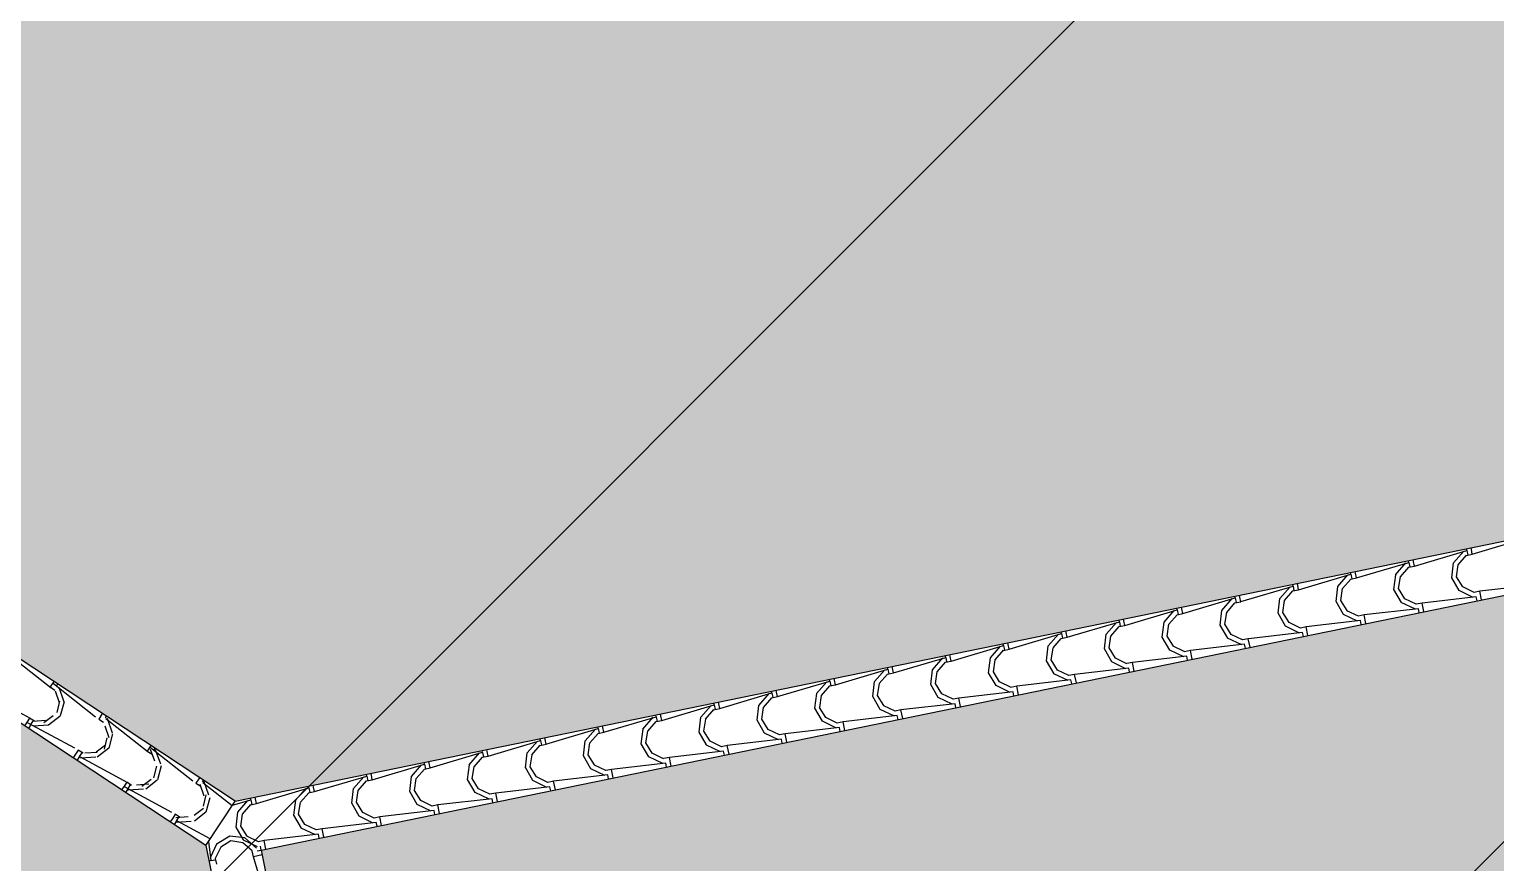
# Model space of a CAD drawing. Header units: millimetres. Extents: x 648844 to 649530, y 1246379 to 1246752.
# Drawn here: x 649071.107 to 649075.253, y 1246556.937 to 1246559.293 of the extents above; entities that cross this region are included whole.
import ezdxf

# ---------------------------------------------------------------- set-up
doc = ezdxf.new("R2010")
doc.units = ezdxf.units.MM
doc.header["$LTSCALE"] = 20
doc.header["$MEASUREMENT"] = 0
doc.layers.get('0').update_dxf_attribs({"linetype": 'CONTINUOUS'})
doc.layers.add('acera', color=8, linetype='CONTINUOUS')
doc.layers.add('TECHO', color=30, linetype='CONTINUOUS')

# ---------------------------------------------------------------- blocks, each defined once
blk = doc.blocks.new('TEJA45')
at = {"layer": 'TECHO'}
for p, q in [((-4.13327219073485, 0.1265879860060402), (-4.251429700366394, 0.02733553466034166)), ((-4.381066017177957, 0.06124925080029442), (-4.346016502185769, 0.1029748036619225)), ((-4.35797142862927, 0.05318179792661226), (-4.352063505138943, 0.09690015417932685)), ((-4.345967911116098, 0.1029639868798995), (-4.349534970707083, 0.106531046470888)), ((-4.345967911116134, 0.1029639868798853), (-4.336515307665231, 0.09351138342898224)), ((-4.343591862625289, 0.05589942889270816), (-4.338865595362911, 0.09134663816945832)), ((-4.338878458527866, 0.0911482325662547), (-4.327062704214235, 0.1029639868798817)), ((-4.381066017177965, 0.07500000000003837), (-4.381066017177972, -0.07499999999996376)), ((-4.338878731607451, 0.01549407817028481), (-4.357783954824839, 0.05330444405753099)), ((-4.329234331117675, 0.02516122966800793), (-4.343413244840434, 0.05588226657021522)), ((-4.30109453743124, -0.003373312973963039), (-4.338904903318486, 0.01553191024342482)), ((-4.30109453743124, 0.003373312974005671), (-4.338904903318486, -0.01553191024338219)), ((-4.298542692691456, 0.01097030757607342), (-4.329263729593663, 0.02514922129883246)), ((-4.257458721482493, -0.002389528778763861), (-4.301177077735211, 0.003518394711559125)), ((-4.257458721483125, 0.002389528780526007), (-4.301177077735844, -0.003518394709796979)), ((-4.263118359186514, 0.01554392932484205), (-4.29856556846326, 0.01081766206246826)), ((-4.251441876607267, 0.02734315927274977), (-4.263257630920897, 0.01552740495912275)), ((-4.234016350078214, 0.009917632743814409), (-4.251441876607089, 0.02734315927269293)), ((-4.243468953529117, 0.0004650292929184729), (-4.251441876607082, 0.008437952370883295)), ((-4.338878731607565, -0.01549407817016046), (-4.357783954824953, -0.05330444405740664)), ((-4.329234331119117, -0.0251612296676953), (-4.343413244841877, -0.05588226656990258)), ((-4.298542692692415, -0.01097030757503248), (-4.329263729594622, -0.02514922129779151)), ((-4.26311835918694, -0.01554392932355597), (-4.298565568463687, -0.01081766206118218)), ((-4.251441876607259, -0.0273431592726503), (-4.26325763092089, -0.01552740495902327)), ((-4.243468953529124, -0.0004650292928261024), (-4.251441876607103, -0.008437952370801582)), ((-4.234016350078228, -0.009917632743729143), (-4.251441876607103, -0.02734315927260411)), ((-4.133272190734765, -0.1265879860058945), (-4.251429700366309, -0.027335534660196)), ((-4.381066017177957, -0.06124925080087706), (-4.346016502186039, -0.102974803662196)), ((-4.35797142863111, -0.05318179792779887), (-4.352063505140784, -0.09690015418051345)), ((-4.343591862623768, -0.05589942889180222), (-4.338865595361391, -0.09134663816855237)), ((-4.345967911116119, -0.1029639868798178), (-4.349534970707111, -0.1065310464708098)), ((-4.345967911116119, -0.1029639868798107), (-4.336515307665216, -0.09351138342890764)), ((-4.336515307665216, -0.1124165903307208), (-4.340082367256201, -0.1159836499217093)), ((-4.338878458527873, -0.09114823256618365), (-4.327062704214242, -0.1029639868798107)), ((-4.327062704214313, -0.1029639868798071), (-4.336515307665216, -0.1124165903307102)), ((-4.327111233059028, -0.1029747646336112), (-4.22785878171333, -0.2211322742651518)), ((-4.182936806183335, -0.1147842169047451), (-4.220747172070581, -0.1336894401221329)), ((-4.139300345048618, -0.1205481043353416), (-4.183018701301336, -0.1146401808450186)), ((-4.125311410392847, -0.1186225724290999), (-4.133284333470819, -0.1265954955070754)), ((-4.220721201728821, -0.133651809418069), (-4.239626424946209, -0.1714621753053152)), ((-4.211077922348551, -0.1433176928592701), (-4.22525683607131, -0.1740387297614774)), ((-4.18038622950089, -0.1291267163455458), (-4.211107266403097, -0.1433056300683049)), ((-4.144961878097952, -0.1337013799378433), (-4.180409087374699, -0.1289751126754695)), ((-4.133284333470982, -0.1455007024089205), (-4.145100087784613, -0.1336849480952935)), ((-4.115858806941951, -0.1280751758799994), (-4.133284333470826, -0.1455007024088779)), ((-4.015114720131677, -0.2447457064787315), (-4.133272229763222, -0.145493255133033)), ((-4.239812853075087, -0.1713401743580043), (-4.23390492958476, -0.2150585306107189)), ((-4.225434412009413, -0.1740559099816323), (-4.220708144747036, -0.2095031192583825)), ((-4.227810367979835, -0.2211215300160916), (-4.231377427570827, -0.22468858960708)), ((-4.227810367979849, -0.2211215300160809), (-4.218357764528946, -0.2116689265651779)), ((-4.218357764528939, -0.2305741334669946), (-4.221924824119924, -0.2341411930579831)), ((-4.220720915391595, -0.2093057757024575), (-4.208905161077965, -0.2211215300160845)), ((-4.208905161078043, -0.2211215300160916), (-4.218357764528946, -0.2305741334669946)), ((-4.208953512586156, -0.2211322352367517), (-4.109701061240457, -0.3392897448682923)), ((-4.064779074935444, -0.2329417467835064), (-4.10258944082269, -0.2518469700008943)), ((-4.062229766308533, -0.2472831251156791), (-4.092950803210741, -0.2614620388384381)), ((-4.021141968615652, -0.2387066798917949), (-4.06486032486837, -0.232798756401472)), ((-4.026805397007173, -0.2518588305523757), (-4.06225260628392, -0.2471325632900019)), ((-4.007153867256584, -0.2367801155653737), (-4.015126790334556, -0.2447530386433456)), ((-3.997701263805688, -0.2462327190162696), (-4.015126790334563, -0.2636582455451446)), ((-4.121654277518559, -0.2894985507918193), (-4.115746354028232, -0.3332169070445339)), ((-4.102563671850049, -0.2518095406659526), (-4.121468895067437, -0.2896199065531988)), ((-4.092921513577991, -0.2614741560508413), (-4.10710042730075, -0.2921951929530486)), ((-4.015126790334705, -0.2636582455451908), (-4.026942544648335, -0.2518424912315638)), ((-3.896957249528668, -0.3629034269514939), (-4.015114759160213, -0.2636509756057954)), ((-4.109652824843586, -0.3392790731523547), (-4.100200221392683, -0.3298264697014517)), ((-4.107276961395293, -0.2922123910696612), (-4.102550694132916, -0.3276596003464114)), ((-4.102563372255318, -0.3274633188387313), (-4.090747617941688, -0.3392790731523583)), ((-4.109652824843572, -0.3392790731523618), (-4.113219884434571, -0.3428461327433574)), ((-4.100200221392676, -0.3487316766032613), (-4.103767280983661, -0.3522987361942498)), ((-4.090747617941773, -0.3392790731523512), (-4.100200221392676, -0.3487316766032542)), ((-4.09079579211361, -0.3392897058395334), (-3.991543340767912, -0.457447215471074)), ((-3.984406141971292, -0.3699672719138363), (-4.003311365188679, -0.4077776378010824)), ((-3.946621343687561, -0.3510992766622749), (-3.984431709574807, -0.3700044998796628)), ((-3.94407330311784, -0.3654395338865797), (-3.974794340020047, -0.3796184476093387)), ((-3.902983592182693, -0.3568652554482519), (-3.946701948435411, -0.3509573319579289)), ((-3.908648915918178, -0.3700162811666665), (-3.944096125194925, -0.3652900139042927)), ((-3.896969247198427, -0.381815788681461), (-3.908785001512058, -0.370000034367834)), ((-3.888996324120313, -0.354937658701644), (-3.896969247198278, -0.3629105817796088)), ((-3.87954372066941, -0.3643902621525434), (-3.896969247198278, -0.3818157886814149)), ((-4.003495701961803, -0.4076569272274284), (-3.997587778471477, -0.451375283480143)), ((-3.989119510780938, -0.4103688721594914), (-3.984393243518561, -0.4458160814362415)), ((-3.974765104807034, -0.3796306192415919), (-3.988944018529793, -0.4103516561437992)), ((-3.778799778925574, -0.4810611474243274), (-3.896957288557118, -0.3818086960786289)), ((-3.991495281707302, -0.457436616288625), (-3.982042678256398, -0.4479840128377219)), ((-3.984405829119041, -0.4456208619750051), (-3.97259007480541, -0.4574366162886321)), ((-3.991495281707294, -0.457436616288625), (-3.995062341298279, -0.4610036758796134)), ((-3.982042678256391, -0.4668892197395316), (-3.985609737847383, -0.47045627933052)), ((-3.972590074805495, -0.457436616288625), (-3.982042678256398, -0.466889219739528)), ((-3.972638071640603, -0.4574471764428409), (-3.873385620294904, -0.5756046860743815)), ((-3.866248612092527, -0.4881250031617235), (-3.885153835309914, -0.5259353690489696)), ((-3.828463612439656, -0.4692568065410221), (-3.866273978326902, -0.4881620297584099)), ((-3.825916839927132, -0.4835959426574767), (-3.856637876829339, -0.4977748563802358)), ((-3.784825215747915, -0.4750238310049539), (-3.828543572000633, -0.4691159075146309)), ((-3.790492434830099, -0.4881737317808401), (-3.825939644106846, -0.4834474645184663)), ((-3.77881170406215, -0.4999733318177313), (-3.790627458375781, -0.4881575775041043)), ((-3.770838780984029, -0.4730952018379142), (-3.778811704062008, -0.4810681249158897)), ((-3.761386177533133, -0.4825478052888172), (-3.778811704062015, -0.4999733318176993)), ((-3.885337126405283, -0.5258153036612399), (-3.879429202914956, -0.5695336599139544)), ((-3.870962060166704, -0.5285253532484191), (-3.866235792904327, -0.5639725625251693)), ((-3.856608696036851, -0.4977870824339909), (-3.87078760975961, -0.5285081193361982)), ((-3.660642308322466, -0.5992188678971608), (-3.77879981795401, -0.4999664165514623)), ((-3.873337738571024, -0.5755941594249059), (-3.876904798162016, -0.5791612190158979)), ((-3.873337738571038, -0.5755941594248988), (-3.863885135120135, -0.5661415559739957)), ((-3.866248285982763, -0.5637784051112789), (-3.854432531669133, -0.5755941594249059)), ((-3.854432531669225, -0.575594159424913), (-3.863885135120128, -0.585046762875816)), ((-3.854480351167879, -0.5756046470457967), (-3.755227899822181, -0.6937621566773373)), ((-3.863885135120128, -0.585046762875816), (-3.86745219471112, -0.5886138224668045)), ((-3.748091082213755, -0.6062827344096036), (-3.766996305431142, -0.6440931002968497)), ((-3.738452287266668, -0.6159435456263971), (-3.752631200989427, -0.6466645825286044)), ((-3.710305881191751, -0.5874143364197764), (-3.748116247078997, -0.6063195596371642)), ((-3.707760376734775, -0.60175235142761), (-3.738481413636983, -0.615931265150369)), ((-3.666666839314047, -0.5931824065615281), (-3.710385195566765, -0.5872744830712051)), ((-3.672335953740216, -0.6063311823952517), (-3.707783163016963, -0.601604915132878)), ((-3.660654160925873, -0.6181308749540015), (-3.672469915239503, -0.6063151206403745)), ((-3.652681237847766, -0.591252744974188), (-3.660654160925738, -0.5992256680521599)), ((-3.64322863439687, -0.6007053484250875), (-3.660654160925738, -0.6181308749539589)), ((-3.542484837719407, -0.7173765883699588), (-3.660642347350951, -0.6181241370242603)), ((-3.76717855084901, -0.643973680093243), (-3.761270627358684, -0.6876920363459575)), ((-3.75280460955247, -0.6466818343373433), (-3.748078342290093, -0.6821290436140934)), ((-3.755180195434754, -0.6937517025611761), (-3.758747255025746, -0.6973187621521681)), ((-3.755180195434768, -0.693751702561169), (-3.745727591983865, -0.684299099110266)), ((-3.745727591983851, -0.7032043060120756), (-3.749294651574843, -0.7067713656030641)), ((-3.748090742846486, -0.6819359482475527), (-3.736274988532855, -0.6937517025611797)), ((-3.736274988532955, -0.693751702561169), (-3.745727591983858, -0.7032043060120721)), ((-3.736322630694985, -0.6937621176489728), (-3.637070179349287, -0.8119196272805134)), ((-3.629933552335011, -0.7244404656575156), (-3.648838775552399, -0.7622508315447618)), ((-3.620295878495718, -0.7341000088171477), (-3.634474792218477, -0.7648210457193549)), ((-3.592148149943888, -0.705571866298552), (-3.629958515831134, -0.7244770895159398)), ((-3.589603913543264, -0.7199087601981269), (-3.620324950445472, -0.7340876739208859)), ((-3.548508462881067, -0.7113409821179886), (-3.592226819133785, -0.7054330586276656)), ((-3.554179472650326, -0.7244886330096598), (-3.589626681927072, -0.719762365747286)), ((-3.542496617789595, -0.7362884180902718), (-3.554312372103226, -0.7244726637766448)), ((-3.534523694711496, -0.7094102881104618), (-3.54249661778946, -0.7173832111884266)), ((-3.525071091260592, -0.7188628915613613), (-3.542496617789467, -0.7362884180902363)), ((-3.424327367116369, -0.8355343088427567), (-3.542484876747913, -0.7362818574970582)), ((-3.649019975292497, -0.7621320565270508), (-3.64311205180217, -0.8058504127797654)), ((-3.634647158938243, -0.764838315426271), (-3.629920891675866, -0.8002855247030212)), ((-3.637022652298477, -0.8119092456974428), (-3.640589711889469, -0.8154763052884348)), ((-3.637022652298491, -0.8119092456974428), (-3.627570048847588, -0.8024566422465398)), ((-3.627570048847581, -0.821361849148353), (-3.631137108438573, -0.8249289087393414)), ((-3.629933199710209, -0.8000934913838265), (-3.618117445396578, -0.8119092456974535)), ((-3.618117445396678, -0.8119092456974499), (-3.627570048847581, -0.821361849148353)), ((-3.618164910222042, -0.8119195882522163), (-3.518912458876343, -0.9300770978837569)), ((-3.473990418696012, -0.8237293961773169), (-3.511800784583258, -0.8426346193947047)), ((-3.430350086447213, -0.8294995576745663), (-3.474068442699931, -0.8235916341842433)), ((-3.416366151575225, -0.827567831246732), (-3.42433907465319, -0.8355407543246969)), ((-3.51177602245626, -0.8425981969054241), (-3.530681245673648, -0.8804085627926703)), ((-3.502139469724781, -0.8522564720078947), (-3.51631838344754, -0.882977508910102)), ((-3.471447450351725, -0.8380651689686403), (-3.502168487253932, -0.8522440826913993)), ((-3.436022991562247, -0.8426460836238334), (-3.471470200838993, -0.8379198163614596)), ((-3.424339074653318, -0.854445961226542), (-3.436154828966949, -0.842630206912915)), ((-3.406913548124322, -0.8370204346976315), (-3.424339074653197, -0.8544459612265065)), ((-3.306169896513211, -0.9536920293156292), (-3.424327406144755, -0.8544395779699308)), ((-3.530861399736224, -0.8802904329590646), (-3.524953476245898, -0.9240087892117792)), ((-3.516489708323888, -0.8829947965161011), (-3.511763441061511, -0.9184420057928513)), ((-3.518865109162206, -0.9300667888337131), (-3.522432168753198, -0.9336338484247051)), ((-3.518865109162221, -0.9300667888337131), (-3.509412505711317, -0.92061418538281)), ((-3.50941250571131, -0.9395193922846232), (-3.512979565302302, -0.9430864518756117)), ((-3.511775656573931, -0.9182510345201003), (-3.499959902260301, -0.9300667888337273)), ((-3.499959902260414, -0.9300667888337202), (-3.509412505711317, -0.9395193922846232)), ((-3.500007189749233, -0.9300770588552822), (-3.400754738403535, -1.048234568486823)), ((-3.355832687448071, -0.9418869260560534), (-3.393643053335317, -0.9607921492734413)), ((-3.312191710013344, -0.9476581332311405), (-3.355910066266063, -0.9417502097408175)), ((-3.298208608438955, -0.9457253743830059), (-3.30618153151692, -0.9536982974609707)), ((-3.393618492577495, -0.9607559281533291), (-3.412523715794883, -0.9985662940405753)), ((-3.383983060954591, -0.9704129352002937), (-3.39816197467735, -1.001133972102501)), ((-3.353290987160214, -0.9562215777391607), (-3.384012024062422, -0.9704004914619198)), ((-3.317866510474161, -0.9608035342380035), (-3.353313719750908, -0.9560772669756297)), ((-3.306181531517041, -0.9726035043628123), (-3.317997285830671, -0.9607877500491853)), ((-3.288756004988052, -0.9551779778339053), (-3.30618153151692, -0.9726035043627768)), ((-3.188012425910209, -1.071849749788395), (-3.306169935541753, -0.9725972984426967)), ((-3.412702824179448, -0.9984488093946737), (-3.406794900689121, -1.042167165647388)), ((-3.398332257709647, -1.001151277605036), (-3.39360599044727, -1.036598486881786)), ((-3.393618113437654, -1.036408577656374), (-3.381802359124023, -1.048224331970001)), ((-3.400707566025936, -1.048224331969987), (-3.404274625616935, -1.051791391560982)), ((-3.40070756602595, -1.048224331969987), (-3.391254962575047, -1.038771728519084)), ((-3.391254962575033, -1.057676935420893), (-3.394822022166032, -1.061243995011893)), ((-3.381802359124137, -1.04822433196999), (-3.39125496257504, -1.057676935420893)), ((-3.381849469276574, -1.048234529458174), (-3.282597017930875, -1.166392039089715)), ((-3.237674956200188, -1.060044455934815), (-3.275485322087434, -1.078949679152203)), ((-3.235134523970345, -1.074377986510438), (-3.265855560872552, -1.088556900233197)), ((-3.194033333579469, -1.065816708787722), (-3.237751689832187, -1.059908785297399)), ((-3.199710029384271, -1.078960984852415), (-3.235157238661017, -1.074234717590041)), ((-3.180051065302678, -1.063882917519276), (-3.188023988380642, -1.071855840597241)), ((-3.170598461851775, -1.073335520970172), (-3.188023988380657, -1.090761047499054)), ((-3.294544248622685, -1.11660718583029), (-3.288636325132359, -1.160325542083005)), ((-3.275460962698737, -1.078913659401216), (-3.294366185916125, -1.116724025288462)), ((-3.280174807095413, -1.119307758693967), (-3.275448539833036, -1.154754967970717)), ((-3.265826652184032, -1.088569398391872), (-3.280005565906791, -1.119290435294079)), ((-3.188023988380763, -1.090761047499083), (-3.199839742694394, -1.078945293185456)), ((-3.069854955307157, -1.19000747026119), (-3.188012464938701, -1.090755018915491)), ((-3.28255002288968, -1.166381875106261), (-3.273097419438777, -1.156929271655358)), ((-3.275460570301377, -1.154566120792648), (-3.263644815987746, -1.166381875106275)), ((-3.282550022889659, -1.166381875106257), (-3.286117082480651, -1.169948934697253)), ((-3.27309741943877, -1.175834478557171), (-3.276664479029762, -1.179401538148159)), ((-3.263644815987867, -1.166381875106268), (-3.27309741943877, -1.175834478557171)), ((-3.263691748803474, -1.166392000061592), (-3.164439297457776, -1.284549509693132)), ((-3.157303432819972, -1.1970713906491), (-3.17620865603736, -1.234881756536346)), ((-3.119517224952311, -1.178201985813583), (-3.157327590839557, -1.197107209030971)), ((-3.116978060777157, -1.192534395280195), (-3.147699097679364, -1.206713309002954)), ((-3.075874957146496, -1.183975284344175), (-3.119593313399214, -1.178067360853852)), ((-3.08155354829529, -1.197118435466706), (-3.117000757572036, -1.192392168204332)), ((-3.069866445244486, -1.208918590635353), (-3.081682199558117, -1.197102836321726)), ((-3.061893522166407, -1.18204046065555), (-3.069866445244372, -1.190013383733515)), ((-3.052440918715504, -1.191493064106449), (-3.069866445244379, -1.208918590635328)), ((-3.176385673066171, -1.234765562264094), (-3.170477749575845, -1.278483918516809)), ((-3.162017356481186, -1.237464239782895), (-3.157291089218809, -1.272911449059645)), ((-3.147670243413842, -1.206725861584275), (-3.161849157136601, -1.237446898486482)), ((-2.951697484704049, -1.308165190734027), (-3.069854994335593, -1.208912739388328)), ((-3.164392479753388, -1.284539418242531), (-3.16795953934438, -1.288106477833523)), ((-3.16439247975341, -1.284539418242531), (-3.154939876302507, -1.275086814791628)), ((-3.157303027165099, -1.272723663928922), (-3.145487272851469, -1.284539418242549)), ((-3.145487272851589, -1.284539418242534), (-3.154939876302493, -1.293992021693438)), ((-3.145534028330822, -1.284549470664484), (-3.046281576985123, -1.402706980296024)), ((-3.154939876302493, -1.293992021693445), (-3.158506935893477, -1.297559081284433)), ((-3.0391459029412, -1.315229121896984), (-3.058051126158588, -1.35303948778423)), ((-3.029513834642891, -1.324882324775018), (-3.04369274836565, -1.355603361677225)), ((-3.001359493704399, -1.296359515692334), (-3.039169859591645, -1.315264738909722)), ((-2.998821597585632, -1.310690804050708), (-3.029542634487839, -1.324869717773467)), ((-2.957716580713537, -1.302133859900632), (-3.001434936966255, -1.296225936410309)), ((-2.963397067206301, -1.315275886081), (-2.998844276483048, -1.310549618818627)), ((-2.951708902108209, -1.327076133771623), (-2.963524656421839, -1.315260379457996)), ((-2.943735979030137, -1.30019800379182), (-2.951708902108109, -1.308170926869789)), ((-2.934283375579234, -1.309650607242723), (-2.951708902108116, -1.327076133771605)), ((-3.058227097509651, -1.352923938697906), (-3.052319174019324, -1.39664229495062)), ((-3.043859905866945, -1.355620720871823), (-3.039133638604568, -1.391067930148573)), ((-2.833540014100954, -1.426322911206864), (-2.951697523732498, -1.327070459861165)), ((-3.046234936617125, -1.402696961378805), (-3.049801996208117, -1.406264020969793)), ((-3.046234936617132, -1.402696961378801), (-3.036782333166229, -1.393244357927898)), ((-3.039145484028822, -1.390881207065195), (-3.027329729715191, -1.402696961378822)), ((-3.027329729715319, -1.402696961378808), (-3.036782333166222, -1.412149564829711)), ((-3.027376307857871, -1.402706941267724), (-2.928123856512173, -1.520864450899264)), ((-3.036782333166229, -1.412149564829722), (-3.040349392757221, -1.415716624420718)), ((-2.920988373062443, -1.433386853144871), (-2.93989359627983, -1.471197219032117)), ((-2.911357425872332, -1.4430387879666), (-2.925536339595091, -1.473759824868807)), ((-2.883201762456508, -1.414517045571095), (-2.921012128343754, -1.433422268788483)), ((-2.880665134394938, -1.428847212821609), (-2.911386171297146, -1.443026126544368)), ((-2.839558204278752, -1.420292435457334), (-2.883276560531471, -1.414384511967011)), ((-2.845240586117313, -1.433433336695291), (-2.88068779539406, -1.428707069432917)), ((-2.833551358971931, -1.445233676907893), (-2.845367113285562, -1.433417922594266)), ((-2.82557843589386, -1.418355546928094), (-2.833551358971832, -1.426328470006062)), ((-2.816125832442957, -1.427808150378997), (-2.833551358971832, -1.445233676907872)), ((-2.715382543497938, -1.544480631679626), (-2.833540053129482, -1.445228180333928)), ((-2.94006852195313, -1.471082315131714), (-2.934160598462803, -1.514800671384428)), ((-2.925702455252711, -1.473777201960754), (-2.920976187990334, -1.509224411237504)), ((-2.928077393480848, -1.520854504515079), (-2.931644453071847, -1.524421564106078)), ((-2.928077393480862, -1.520854504515082), (-2.918624790029959, -1.511401901064179)), ((-2.918624790029945, -1.530307107965989), (-2.922191849620937, -1.533874167556977)), ((-2.920987940892545, -1.509038750201469), (-2.909172186578914, -1.520854504515096)), ((-2.909172186579042, -1.520854504515082), (-2.918624790029945, -1.530307107965985)), ((-2.90921858738551, -1.520864411870264), (-2.809966136039812, -1.639021921501804)), ((-2.765044031208639, -1.53267457544986), (-2.802854397095885, -1.551579798667248)), ((-2.721399827845794, -1.538451011013787), (-2.765118184098512, -1.532543087523464)), ((-2.802830843183706, -1.551544584392804), (-2.821736066401094, -1.58935495028005)), ((-2.793201017101389, -1.561195251157347), (-2.807379930824148, -1.591916288059554)), ((-2.762508671203413, -1.547003621592122), (-2.793229708105621, -1.561182535314881)), ((-2.727084105028339, -1.551590787309578), (-2.762531314305086, -1.546864520047205)), ((-2.715393815835654, -1.563391220044164), (-2.727209570149284, -1.551575465730537)), ((-2.70742089275759, -1.536513090064368), (-2.715393815835554, -1.544486013142333)), ((-2.697968289306687, -1.545965693515264), (-2.715393815835561, -1.563391220044142)), ((-2.597225072894837, -1.662638352152463), (-2.715382582526381, -1.563385900806765)), ((-2.821909946396609, -1.589240691565525), (-2.816002022906282, -1.63295904781824)), ((-2.807545004638243, -1.591933683051483), (-2.802818737375866, -1.627380892328233)), ((-2.809919850344571, -1.639012047651349), (-2.813486909935563, -1.642579107242341)), ((-2.809919850344592, -1.639012047651342), (-2.800467246893689, -1.629559444200439)), ((-2.800467246893675, -1.648464651102259), (-2.80403430648466, -1.652031710693247)), ((-2.802830397756267, -1.627196293337743), (-2.791014643442637, -1.63901204765137)), ((-2.791014643442779, -1.639012047651352), (-2.800467246893682, -1.648464651102255)), ((-2.791060866912552, -1.639021882473511), (-2.691808415566854, -1.757179392105051)), ((-2.646886299960727, -1.650832105328611), (-2.684696665847973, -1.669737328545999)), ((-2.603241451412842, -1.656609586570244), (-2.64695980766556, -1.650701663079921)), ((-2.589263349621319, -1.654670633200642), (-2.597236272699284, -1.662643556278606)), ((-2.684673313304934, -1.669702315640684), (-2.703578536522322, -1.70751268152793)), ((-2.675044608331199, -1.679351714349746), (-2.689223522053958, -1.710072751251953)), ((-2.644352208011057, -1.665160030362259), (-2.675073244913264, -1.679338944085018)), ((-2.608927623939351, -1.669748237923873), (-2.644374833216098, -1.665021970661499)), ((-2.597236272699377, -1.681548763180434), (-2.609052027013007, -1.669733008866807)), ((-2.579810746170416, -1.664123236651537), (-2.597236272699291, -1.681548763180416)), ((-2.479067602291742, -1.780796072625296), (-2.597225111923287, -1.681543621279598)), ((-2.703751370840337, -1.707399067997532), (-2.69784344735001, -1.751117424250246)), ((-2.689387554024243, -1.710090164138617), (-2.684661286761866, -1.745537373415367)), ((-2.6917623072083, -1.757169590787623), (-2.695329366799299, -1.760736650378618)), ((-2.691762307208315, -1.757169590787623), (-2.682309703757412, -1.74771698733672)), ((-2.682309703757404, -1.766622194238533), (-2.685876763348396, -1.770189253829525)), ((-2.68467285461999, -1.745353836474017), (-2.672857100306359, -1.757169590787644)), ((-2.672857100306501, -1.757169590787626), (-2.682309703757404, -1.766622194238529)), ((-2.672903146439751, -1.757179353076573), (-2.573650695094052, -1.875336862708114)), ((-2.528728568712808, -1.768989635207362), (-2.566538934600054, -1.78789485842475)), ((-2.485083074978959, -1.774768162126826), (-2.528801431231678, -1.768860238636503)), ((-2.471105806485042, -1.772828176336908), (-2.479078729563014, -1.780801099414884)), ((-2.461653203034139, -1.782280779787811), (-2.479078729563021, -1.799706306316693)), ((-2.566515783426183, -1.787860046888596), (-2.585421006643571, -1.825670412775843)), ((-2.556888199560625, -1.797508177541324), (-2.571067113283384, -1.828229214443532)), ((-2.526195744820356, -1.783316439133152), (-2.556916781722563, -1.797495352855911)), ((-2.490771142848558, -1.787905688538405), (-2.526218352125305, -1.783179421276031)), ((-2.479078729563099, -1.799706306316704), (-2.49089448387673, -1.787890552003077)), ((-2.360910131688691, -1.898953793098098), (-2.479067641320235, -1.799701341752399)), ((-2.585592795284057, -1.825557444429538), (-2.579684871793731, -1.869275800682253)), ((-2.571230103409881, -1.828246645228447), (-2.566503836147504, -1.863693854505197)), ((-2.566515311483712, -1.863511379610291), (-2.554699557170082, -1.875327133923918)), ((-2.57360476407203, -1.8753271339239), (-2.577171823663022, -1.878894193514888)), ((-2.573604764072044, -1.875327133923896), (-2.564152160621141, -1.865874530472993)), ((-2.564152160621134, -1.88477973737481), (-2.567719220212119, -1.888346796965795)), ((-2.554699557170231, -1.8753271339239), (-2.564152160621134, -1.884779737374803)), ((-2.554745425967099, -1.875336823679472), (-2.4554929746214, -1.993494333311013)), ((-2.448358253547411, -1.906017778136452), (-2.467263476764799, -1.943828144023698)), ((-2.410570837464945, -1.887147165086127), (-2.448381203352191, -1.906052388303515)), ((-2.408039281628007, -1.901472847903293), (-2.438760318530214, -1.915651761626052)), ((-2.366924698544189, -1.892926737683524), (-2.410643054796907, -1.887018814193201)), ((-2.37261466176048, -1.906063139152575), (-2.408061871037226, -1.901336871890202)), ((-2.360921186426822, -1.917863849452974), (-2.372736940740452, -1.906048095139347)), ((-2.352948263348772, -1.890985719473182), (-2.360921186426737, -1.898958642551147)), ((-2.343495659897869, -1.900438322924082), (-2.360921186426744, -1.91786384945296)), ((-2.467434219727544, -1.943715820863346), (-2.461526296237217, -1.987434177116061)), ((-2.453072652795534, -1.946403126318273), (-2.448346385533156, -1.981850335595023)), ((-2.438731790789681, -1.915664640732071), (-2.452910704512441, -1.946385677634279)), ((-2.242752661085596, -2.017111513570935), (-2.36091017071714, -1.917859062225236)), ((-2.455447220935774, -1.993484677060167), (-2.445994617484871, -1.984032073609264)), ((-2.448357768347435, -1.981668922746564), (-2.436542014033805, -1.993484677060192)), ((-2.455447220935753, -1.993484677060163), (-2.459014280526745, -1.997051736651155)), ((-2.445994617484857, -2.002937280511077), (-2.449561677075849, -2.006504340102069)), ((-2.436542014033954, -1.993484677060167), (-2.445994617484857, -2.00293728051107)), ((-2.436587705494148, -1.993494294282709), (-2.337335254148449, -2.111651803914249)), ((-2.330200723668653, -2.024175509384364), (-2.349105946886041, -2.06198587527161)), ((-2.292413106217047, -2.005304694964895), (-2.330223472104294, -2.024209918182283)), ((-2.289882818437306, -2.01962925667419), (-2.320603855339513, -2.033808170396949)), ((-2.248766322111209, -2.011085313239978), (-2.292484678363927, -2.005177389749655)), ((-2.254458180670589, -2.024220589766987), (-2.289905389947336, -2.019494322504613)), ((-2.242763643290544, -2.036021392589245), (-2.254579397604175, -2.024205638275618)), ((-2.234790720212501, -2.009143262609456), (-2.242763643290466, -2.017116185687421)), ((-2.225338116761598, -2.018595866060352), (-2.242763643290473, -2.03602139258923)), ((-2.349275644170781, -2.061874197298959), (-2.343367720680455, -2.105592553551674)), ((-2.3349152021813, -2.064559607407208), (-2.330188934918922, -2.100006816683958)), ((-2.320575382019115, -2.03382110392365), (-2.334754295741874, -2.064542140825857)), ((-2.124595190482452, -2.135269234043804), (-2.242752700113996, -2.036016782698105)), ((-2.337289677799482, -2.111642220196437), (-2.340856737390475, -2.115209279787429)), ((-2.337289677799497, -2.111642220196437), (-2.327837074348594, -2.102189616745534)), ((-2.330200225211158, -2.099826465882838), (-2.318384470897527, -2.111642220196465)), ((-2.318384470897684, -2.11164222019644), (-2.327837074348587, -2.121094823647343)), ((-2.31842998502119, -2.111651764885952), (-2.219177533675492, -2.229809274517493)), ((-2.327837074348587, -2.121094823647347), (-2.331404133939571, -2.124661883238335)), ((-2.212043193789889, -2.142333240632247), (-2.230948417007276, -2.180143606519493)), ((-2.202418973248939, -2.151977567116056), (-2.216597886971698, -2.182698604018263)), ((-2.174255374969171, -2.123462224843657), (-2.212065740856417, -2.142367448061044)), ((-2.17172635524495, -2.137785665444323), (-2.202447392147157, -2.151964579167082)), ((-2.13060794567825, -2.129243888796434), (-2.174326301930968, -2.123335965306111)), ((-2.136301699582951, -2.1423780403811), (-2.171748908859698, -2.137651773118726)), ((-2.124606100154267, -2.154178935725515), (-2.136421854467898, -2.142363181411888)), ((-2.116633177076224, -2.12730080574573), (-2.124606100154196, -2.135273728823698)), ((-2.107180573625321, -2.136753409196629), (-2.124606100154203, -2.154178935725511)), ((-2.006437719879479, -2.253426954516531), (-2.124595229511023, -2.154174503170832)), ((-2.231117068614253, -2.180032573732767), (-2.225209145123927, -2.223750929985481)), ((-2.216757751567307, -2.182716088494338), (-2.21203148430493, -2.218163297771088)), ((-2.219132134663212, -2.229799763332714), (-2.222699194254211, -2.233366822923713)), ((-2.219132134663226, -2.229799763332704), (-2.209679531212323, -2.220347159881801)), ((-2.21204268207488, -2.217984009019112), (-2.20022692776125, -2.229799763332739)), ((-2.200226927761413, -2.229799763332711), (-2.209679531212316, -2.239252366783614)), ((-2.200272264548389, -2.229809235489022), (-2.10101981320269, -2.347966745120562)), ((-2.209679531212316, -2.239252366783628), (-2.213246590803301, -2.242819426374613)), ((-2.093885663911145, -2.260490971880152), (-2.112790887128533, -2.298301337767398)), ((-2.084262564478372, -2.270134030307631), (-2.098441478201131, -2.300855067209838)), ((-2.056097643721237, -2.241619754722393), (-2.093908009608484, -2.260524977939781)), ((-2.0535698920526, -2.25594207421446), (-2.084290928954807, -2.270120987937219)), ((-2.012449569244382, -2.247402464353016), (-2.0561679254971, -2.241494540862693)), ((-2.01814521849397, -2.260535490995387), (-2.053592427770717, -2.255809223733014)), ((-2.00644855701799, -2.272336478861785), (-2.01826431133162, -2.260520724548158)), ((-1.998475633939961, -2.245458348881996), (-2.006448557017933, -2.253431271959968)), ((-1.989023030489065, -2.254910952332899), (-2.00644855701794, -2.272336478861774)), ((-1.888280249276384, -2.371584674989364), (-2.006437758907929, -2.272332223643666)), ((-2.112958493057739, -2.298190950166578), (-2.107050569567413, -2.341909306419293)), ((-2.098600300952711, -2.300872569585966), (-2.093874033690334, -2.336319778862716)), ((-2.100974591526949, -2.347957306468984), (-2.104541651117941, -2.351524366059977)), ((-2.100974591526956, -2.347957306468981), (-2.091521988076053, -2.338504703018078)), ((-2.091521988076053, -2.357409909919891), (-2.095089047667038, -2.36097696951088)), ((-2.093885138938603, -2.336141552155386), (-2.082069384624972, -2.347957306469013)), ((-2.08206938462515, -2.347957306468984), (-2.091521988076053, -2.357409909919888)), ((-2.082114544075594, -2.347966706092084), (-1.982862092729896, -2.466124215723625)), ((-1.937939912473382, -2.359777284601172), (-1.975750278360628, -2.37868250781856)), ((-1.894291192809604, -2.365561039909714), (-1.938009549062322, -2.359653116419391)), ((-1.975728134032373, -2.378648703128039), (-1.994633357249761, -2.416459069015286)), ((-1.966106155707806, -2.388290493499209), (-1.980285069430565, -2.419011530401416)), ((-1.935413428861892, -2.374098482985353), (-1.9661344657641, -2.388277396708112)), ((-1.899988737404087, -2.378692941609803), (-1.935435946680833, -2.373966674347429)), ((-1.888291013881712, -2.390494021998055), (-1.900106768195343, -2.378678267684428)), ((-1.880318090803684, -2.36361589201827), (-1.888291013881656, -2.371588815096242)), ((-1.870865487352781, -2.37306849546917), (-1.888291013881656, -2.390494021998048)), ((-1.770122778673276, -2.489742395462201), (-1.88828028830482, -2.390489944116503)), ((-1.994799917501467, -2.416349326598581), (-1.988891994011141, -2.460067682851296)), ((-1.980442850338477, -2.419029050674897), (-1.9757165830761, -2.454476259951647)), ((-1.982817048390672, -2.466114849605258), (-1.986384107981671, -2.469681909196254)), ((-1.982817048390686, -2.466114849605255), (-1.973364444939783, -2.456662246154352)), ((-1.973364444939769, -2.475567453056165), (-1.976931504530761, -2.479134512647157)), ((-1.975727595802326, -2.45429909529166), (-1.963911841488695, -2.466114849605287)), ((-1.963911841488866, -2.466114849605262), (-1.973364444939769, -2.475567453056165)), ((-1.963956823602786, -2.466124176695153), (-1.864704372257087, -2.584281686326694)), ((-1.81978218122547, -2.477934814479919), (-1.857592547112716, -2.496840037697307)), ((-1.776132816376645, -2.483719615466171), (-1.819851172629363, -2.477811691975848)), ((-1.762160547667406, -2.481773435154544), (-1.770133470745378, -2.489746358232519)), ((-1.857570604153629, -2.496806434375973), (-1.876475827371017, -2.534616800263219)), ((-1.847949746937246, -2.506446956690787), (-1.862128660660005, -2.537167993592995)), ((-1.817256965671191, -2.49225489175625), (-1.847978002573399, -2.506433805479009)), ((-1.781832256316001, -2.496850392223973), (-1.817279465592748, -2.492124124961599)), ((-1.770133470745435, -2.508651565134326), (-1.781949225059066, -2.496835810820698)), ((-1.752707944216503, -2.49122603860544), (-1.770133470745392, -2.508651565134326)), ((-1.651965308070274, -2.607900115934964), (-1.770122817701818, -2.508647664589265)), ((-1.876641341944946, -2.534507703032396), (-1.87073341845462, -2.578226059285111)), ((-1.862285399724364, -2.537185531762926), (-1.857559132461986, -2.572632741039676)), ((-1.864659505254394, -2.584272392741536), (-1.868226564845386, -2.587839452332524)), ((-1.864659505254409, -2.584272392741529), (-1.855206901803506, -2.574819789290625)), ((-1.855206901803506, -2.593724996192442), (-1.85877396139449, -2.597292055783427)), ((-1.857570052666048, -2.572456638427933), (-1.845754298352418, -2.584272392741561)), ((-1.845754298352588, -2.584272392741532), (-1.855206901803491, -2.593724996192435)), ((-1.845799103129842, -2.584281647298393), (-1.746546651784143, -2.702439156929936))]:
    blk.add_line(p, q, dxfattribs=at)

msp = doc.modelspace()

# ---------------------------------------------------------------- hatches: boundary and pattern name
h = msp.add_hatch()
h.set_pattern_fill('ANSI31', color=2, scale=20, style=0)
h.set_pattern_definition([(45, (-526.4316489867633, -3378.367883687839), (-1.767766952966369, 1.767766952966369), [])])
edge = h.paths.add_edge_path()
edge.add_line((649057.8519686605, 1246574.731937029), (649143.484031076, 1246525.395827967))
edge.add_line((649021.4650291716, 1246521.520933308), (649057.8519686605, 1246574.731937029))
edge.add_line((649021.4650291716, 1246521.520933308), (649126.0130467353, 1246470.828113168))
edge.add_line((649143.484031076, 1246525.395827967), (649148.0277335674, 1246486.904175728))
h.paths.add_polyline_path([(649085.8330108997, 1246502.103295551), (649115.3070900415, 1246502.103295551), (649115.3070900415, 1246507.529080002), (649085.8330108997, 1246507.529080002)], flags=24)
at = {"layer": 'acera'}
h = msp.add_hatch(dxfattribs=at)
h.set_pattern_fill('PETRA11', color=254, scale=7, style=0, pattern_type=2)
h.set_pattern_definition([(0, (2687.656187323621, -252.1344165771734), (7, 7), [2.1, -2.45, 0.35, -2.1]), (0, (2690.456187323667, -250.7344165772665), (7, 7), [0.35, -1.75, 1.4, -3.5]), (0, (2691.506187323597, -250.3844165771734), (7, 7), [0.35, -6.649999999999999]), (0, (2688.35618732369, -250.0344165770803), (7, 7), [1.4, -5.600000000000001]), (0, (2687.656187323621, -249.3344165771268), (7, 7), [0.7000000000000001, -6.3]), (0, (2692.556187323644, -248.6344165771734), (7, 7), [0.7000000000000001, -0.35, 0.35, -5.600000000000001]), (0, (2689.756187323597, -248.2844165770803), (7, 7), [1.05, -5.95]), (0, (2688.006187323597, -247.5844165771268), (7, 7), [0.7000000000000001, -6.3]), (0, (2690.806187323644, -246.8844165771734), (7, 7), [0.35, -2.1, 1.05, -3.5]), (0, (2689.406187323621, -246.5344165770803), (7, 7), [0.7000000000000001, -6.3]), (0, (2691.85618732369, -246.18441657722), (7, 7), [0.7000000000000001, -6.3]), (0, (2690.456187323667, -245.8344165771268), (7, 7), [0.7000000000000001, -6.3]), (0, (2693.256187323597, -245.4844165772665), (7, 7), [0.7000000000000001, -6.3]), (90, (2687.306187323644, -252.1344165771734), (-6.999999999999999, 7), [1.4, -0.35, 0.7000000000000001, -2.8, 1.4, -0.35]), (90, (2687.656187323621, -247.5844165771268), (-6.999999999999999, 7), [0.35, -6.649999999999999]), (90, (2688.706187323667, -249.68441657722), (-6.999999999999999, 7), [0.7000000000000001, -1.4, 0.35, -4.55]), (90, (2689.056187323644, -248.6344165771734), (-6.999999999999999, 7), [0.7000000000000001, -1.4, 1.05, -3.850000000000001]), (90, (2690.10618732369, -250.3844165771734), (-6.999999999999999, 7), [0.35, -3.5, 0.7000000000000001, -0.35, 0.7000000000000001, -1.4]), (90, (2690.456187323667, -251.0844165771268), (-6.999999999999999, 7), [0.35, -6.649999999999999]), (90, (2691.156187323621, -248.9844165772665), (-6.999999999999999, 7), [0.35, -0.35, 1.05, -5.25]), (90, (2691.506187323597, -250.0344165770803), (-6.999999999999999, 7), [0.7000000000000001, -2.8, 0.35, -0.35, 0.35, -2.45]), (90, (2692.206187323667, -251.7844165770803), (-6.999999999999999, 7), [1.05, -5.95]), (90, (2692.906187323621, -246.5344165770803), (-6.999999999999999, 7), [0.35, -0.35, 0.35, -5.95]), (90, (2693.256187323597, -248.2844165770803), (-6.999999999999999, 7), [1.05, -5.95]), (90, (2694.131187323597, -248.80941657722), (-6.999999999999999, 7), [0.35, -6.649999999999999]), (45, (2689.756187323597, -252.1344165771734), (7.771561172376096e-16, 7.000000000133173), [0.4949700000000001, -9.4045249368]), (45, (2689.056187323644, -245.4844165772665), (7.771561172376096e-16, 7.000000000133173), [0.4949700000000001, -1.48491, 1.48491, -6.434704936799999]), (45, (2689.756187323597, -246.5344165770803), (7.771561172376096e-16, 7.000000000133173), [0.9899400000000002, -2.4748738, 0.4949700000000001, -5.9397111368]), (45, (2691.156187323621, -246.8844165771734), (7.771561172376096e-16, 7.000000000133173), [0.9899400000000002, -3.464825, 0.4949700000000001, -4.9497599368]), (45, (2688.35618732369, -250.0344165770803), (7.771561172376096e-16, 7.000000000133173), [0.4949700000000001, -9.4045249368]), (45, (2690.10618732369, -250.0344165770803), (7.771561172376096e-16, 7.000000000133173), [1.484924, -8.414570936799999]), (45, (2691.506187323597, -249.3344165771268), (7.771561172376096e-16, 7.000000000133173), [0.4949700000000001, -2.969848, 0.4949700000000001, -5.9397069368]), (45, (2692.556187323644, -248.6344165771734), (7.771561172376096e-16, 7.000000000133173), [0.9899400000000002, -8.9095549368]), (45, (2693.956187323667, -248.6344165771734), (7.771561172376096e-16, 7.000000000133173), [0.9899400000000002, -8.9095549368]), (45, (2693.956187323667, -250.7344165772665), (7.771561172376096e-16, 7.000000000133173), [0.4949700000000001, -9.4045249368]), (45, (2693.256187323597, -247.2344165772665), (7.771561172376096e-16, 7.000000000133173), [0.4949700000000001, -9.4045249368]), (45, (2692.556187323644, -246.18441657722), (7.771561172376096e-16, 7.000000000133173), [0.4949700000000001, -9.4045249368]), (45, (2693.956187323667, -245.4844165772665), (7.771561172376096e-16, 7.000000000133173), [0.4949700000000001, -9.4045249368]), (45, (2687.306187323644, -245.4844165772665), (7.771561172376096e-16, 7.000000000133173), [0.4949700000000001, -9.4045249368]), (45, (2690.806187323644, -248.2844165770803), (7.771561172376096e-16, 7.000000000133173), [0.4949700000000001, -9.4045249368]), (45, (2691.506187323597, -245.4844165772665), (7.771561172376096e-16, 7.000000000133173), [0.4949700000000001, -3.464825, 0.4949700000000001, -5.444729936799999]), (45, (2688.35618732369, -249.3344165771268), (7.771561172376096e-16, 7.000000000133173), [0.9899400000000002, -8.9095549368]), (45, (2688.35618732369, -247.5844165771268), (7.771561172376096e-16, 7.000000000133173), [1.48491, -8.414584936799999]), (135, (2687.656187323621, -249.3344165771268), (-7.000000000133173, 7.771561172376096e-16), [0.74249, -9.1570049368]), (135, (2691.506187323597, -249.68441657722), (-7.000000000133173, 7.771561172376096e-16), [0.4949700000000001, -9.4045249368]), (135, (2693.60618732369, -248.6344165771734), (-7.000000000133173, 7.771561172376096e-16), [0.4949700000000001, -9.4045249368]), (135, (2691.156187323621, -247.2344165772665), (-7.000000000133173, 7.771561172376096e-16), [0.4949700000000001, -9.4045249368]), (135, (2691.506187323597, -246.18441657722), (-7.000000000133173, 7.771561172376096e-16), [0.4949700000000001, -9.4045249368]), (135, (2690.456187323667, -245.8344165771268), (-7.000000000133173, 7.771561172376096e-16), [0.4949700000000001, -9.4045249368]), (135, (2691.85618732369, -246.18441657722), (-7.000000000133173, 7.771561172376096e-16), [0.4949700000000001, -9.4045249368]), (135, (2687.656187323621, -250.3844165771734), (-7.000000000133173, 7.771561172376096e-16), [0.4949700000000001, -9.4045249368]), (135, (2689.056187323644, -247.93441657722), (-7.000000000133173, 7.771561172376096e-16), [0.4949700000000001, -9.4045249368]), (135, (2689.056187323644, -250.0344165770803), (-7.000000000133173, 7.771561172376096e-16), [0.9899400000000002, -8.9095549368]), (135, (2690.456187323667, -250.7344165772665), (-7.000000000133173, 7.771561172376096e-16), [0.9899400000000002, -8.9095549368]), (135, (2693.256187323597, -246.8844165771734), (-7.000000000133173, 7.771561172376096e-16), [0.9899400000000002, -8.9095549368]), (135, (2691.156187323621, -248.6344165771734), (-7.000000000133173, 7.771561172376096e-16), [0.4949700000000001, -9.4045249368]), (135, (2692.206187323667, -250.7344165772665), (-7.000000000133173, 7.771561172376096e-16), [0.9899400000000002, -5.939696000000001, 0.4949700000000001, -2.4748889368]), (135, (2688.006187323597, -247.5844165771268), (-7.000000000133173, 7.771561172376096e-16), [0.9899400000000002, -1.9798989, 0.9899400000000002, -5.9397160368]), (135, (2687.306187323644, -251.43441657722), (-7.000000000133173, 7.771561172376096e-16), [0.9898, -2.4752, 0.9898, -2.4752, 0.4949, -2.4745949368]), (26.56505118, (2689.756187323597, -250.0344165770803), (7.000000000000657, 3.569913253897994e-10), [1.5652, -0.7826, 0.7826, -12.522075839]), (26.56505118, (2690.806187323644, -245.8344165771268), (7.000000000000657, 3.569913253897994e-10), [1.5652, -14.087275839]), (26.56505118, (2690.806187323644, -250.7344165772665), (7.000000000000657, 3.569913253897994e-10), [0.7826, -14.869875839]), (26.56505118, (2687.656187323621, -250.3844165771734), (7.000000000000657, 3.569913253897994e-10), [0.7826, -14.869875839]), (26.56505118, (2689.056187323644, -248.6344165771734), (7.000000000000657, 3.569913253897994e-10), [0.7826, -14.869875839]), (26.56505118, (2687.656187323621, -247.93441657722), (7.000000000000657, 3.569913253897994e-10), [0.7826, -14.869875839]), (63.43494882, (2688.706187323667, -247.2344165772665), (3.569905482336821e-10, 7.000000000000657), [0.7825999999999981, -14.86987583899997]), (63.43494882, (2691.156187323621, -247.2344165772665), (3.569905482336821e-10, 7.000000000000657), [0.7825999999999981, -14.86987583899997]), (63.43494882, (2691.85618732369, -252.1344165771734), (3.569905482336821e-10, 7.000000000000657), [0.7825999999999981, -14.86987583899997]), (63.43494882, (2687.306187323644, -248.2844165770803), (3.569905482336821e-10, 7.000000000000657), [0.7825999999999981, -14.86987583899997]), (63.43494882, (2690.10618732369, -251.7844165770803), (3.569905482336821e-10, 7.000000000000657), [0.7825999999999981, -5.478199999999984, 0.7825999999999981, -8.60907583899997]), (116.56505118, (2689.056187323644, -245.8344165771268), (-3.569913253897994e-10, 7.000000000000657), [0.7826, -14.869875839]), (116.56505118, (2693.256187323597, -247.2344165772665), (-3.569913253897994e-10, 7.000000000000657), [0.7826, -14.869875839]), (116.56505118, (2690.10618732369, -245.8344165771268), (-3.569913253897994e-10, 7.000000000000657), [0.7826, -14.869875839]), (116.56505118, (2687.306187323644, -249.68441657722), (-3.569913253897994e-10, 7.000000000000657), [0.7826, -14.869875839]), (153.43494882, (2692.556187323644, -250.7344165772665), (-7.000000000000657, 3.569928797020339e-10), [0.7826, -14.869875839]), (153.43494882, (2693.956187323667, -248.9844165772665), (-7.000000000000657, 3.569928797020339e-10), [0.7826, -14.869875839]), (153.43494882, (2689.756187323597, -248.2844165770803), (-7.000000000000657, 3.569928797020339e-10), [0.7826, -14.869875839]), (153.43494882, (2690.806187323644, -246.8844165771734), (-7.000000000000657, 3.569928797020339e-10), [0.7826, -14.869875839]), (153.43494882, (2693.256187323597, -245.4844165772665), (-7.000000000000657, 3.569928797020339e-10), [0.7826, -14.869875839]), (153.43494882, (2688.35618732369, -252.1344165771734), (-7.000000000000657, 3.569928797020339e-10), [1.1739, -14.478575839])])
h.paths.add_polyline_path([(649071.2706934181, 1246562.50831056), (649073.4727356432, 1246561.055585474, -0.5135380489675234), (649084.9917468935, 1246559.292864587), (649086.9992737494, 1246561.570875959, 0.4522405344808264)])
h.paths.add_polyline_path([(649084.9969597197, 1246537.901991578, 0.1352606362755049), (649080.3777930737, 1246543.745106497), (649078.6194032145, 1246544.844898028), (649076.8850160287, 1246543.280831721), (649078.607512018, 1246542.304661557, -0.1751426953176096), (649083.3028618462, 1246535.790520601, -0.1023461363383449), (649084.75033062, 1246524.754071045), (649087.1986743911, 1246524.573613609, 0.1171427945514718)])
at = {"layer": 'TECHO'}
h = msp.add_hatch(dxfattribs=at)
h.set_pattern_fill('SPANTILE', color=254, scale=0.2049999999999998, angle=115.7700901202393, style=0, pattern_type=2)
h.set_pattern_definition([(61.5561778377165, (649126.8807024828, 1246542.755095317), (-1.183551706996534, -2.166294229042638), [0.1893117599999998, -4.543480804999994]), (326.5864778377163, (649126.9708709331, 1246542.921554232), (0.2840061138232445, 0.0582282346548323), [0.01639999999999998, -0.1885999999999999]), (146.5864778377164, (649127.1510192222, 1246542.822354666), (-0.2840061138232446, -0.05822823465483238), [0.05739999999999988, -0.1475999999999995]), (236.5864778377164, (649127.1031064135, 1246542.853963569), (0.0582282346548324, -0.2840061138232445), [0.02049999999999994, -0.1844999999999995]), (56.58647783771651, (649126.982302528, 1246542.909100774), (-0.0582282346548324, 0.2840061138232445), [0.02049999999999998, -0.1844999999999998]), (146.5864778377164, (649126.993591422, 1246542.926212491), (-0.2840061138232446, -0.05822823465483238), [0.01639999999999994, -0.1885999999999995]), (146.5864778377164, (649127.141988107, 1246542.808665293), (-0.2840061138232446, -0.05822823465483238), [0.04099999999999989, -0.1639999999999996]), (231.6167778377165, (649127.1077646721, 1246542.83124308), (-1.525783080433834, -1.940518312559737), [0.1893117599999991, -4.54348080499997]), (199.2825778377163, (649127.1021202251, 1246542.822687222), (4.14363403617349, 1.441439178432524), [0.05412163999999994, -5.358033749999993]), (165.0213778377164, (649127.0510348, 1246542.804814846), (-0.4551231821701073, 0.05466102722613042), [0.0518613099999999, -0.5964054749999982]), (128.1515778377163, (649127.0009355629, 1246542.818218816), (0.2293456635186856, -0.3968948292321712), [0.05186130999999999, -0.5964054749999996]), (93.8903778377163, (649126.9688985565, 1246542.859001536), (-0.3054076650748105, 4.376548421869589), [0.05412163999999993, -5.358033749999991]), (166.8113778377164, (649127.050381167, 1246542.822437495), (2.333845147843645, -0.5573079032797681), [0.04150942499999993, -4.109424259999991]), (126.3615778377164, (649127.0099666783, 1246542.83190819), (-1.430731749176407, 1.926248149919949), [0.04150942499999978, -4.109424259999972]), (93.99187783771619, (649126.985356641, 1246542.865335291), (-0.2436180814794819, 3.353412495118397), [0.04387184499999996, -4.343319624999994]), (199.1810778377165, (649127.0918175195, 1246542.836851852), (3.178728809428016, 1.095631456353957), [0.04387184499999995, -4.343319624999993])])
h.paths.add_polyline_path([(649071.6888283974, 1246557.110969126), (649077.6113949174, 1246558.325240848), (649068.0222656282, 1246564.651354179), (649069.236537351, 1246558.728787659)])
h = msp.add_hatch(dxfattribs=at)
h.set_pattern_fill('SPANTILE', color=254, scale=0.1644999999999998, angle=205.7700901202394, style=0, pattern_type=2)
h.set_pattern_definition([(151.5561778377164, (649127.2049907496, 1246542.605441965), (1.738319027695191, -0.9497280770777069), [0.1519111439999999, -3.645866304499998]), (56.58647783771651, (649127.0714176195, 1246542.677796649), (-0.0467246078083899, 0.2278975888971889), [0.01315999999999999, -0.1513399999999998]), (236.5864778377164, (649127.1510192222, 1246542.822354666), (0.04672460780838995, -0.2278975888971889), [0.04605999999999988, -0.1184399999999997]), (326.5864778377163, (649127.125655005, 1246542.783907559), (0.227897588897189, 0.04672460780838985), [0.01644999999999999, -0.1480499999999999]), (146.5864778377164, (649127.0814107608, 1246542.686969807), (-0.2278975888971891, -0.04672460780838983), [0.01644999999999995, -0.1480499999999996]), (236.5864778377164, (649127.0676796507, 1246542.696028456), (0.04672460780838995, -0.2278975888971889), [0.01315999999999997, -0.1513399999999995]), (236.5864778377164, (649127.1620041102, 1246542.815107747), (0.04672460780838995, -0.2278975888971889), [0.03289999999999988, -0.1315999999999995]), (321.6167778377162, (649127.143886812, 1246542.787645527), (1.557147621541838, -1.224347886494468), [0.1519111439999995, -3.645866304499992]), (289.2825778377164, (649127.1507523669, 1246542.783116202), (-1.156667048059271, 3.325013653417265), [0.04342931599999998, -4.299495374999998]), (255.0213778377163, (649127.1650938592, 1246542.742123264), (-0.04386214135950452, -0.3652086022779642), [0.04161553899999997, -0.4785790274999997]), (218.1515778377163, (649127.1543379893, 1246542.701921681), (0.3184838995545961, 0.1840359104820671), [0.04161553899999997, -0.4785790274999996]), (183.8903778377165, (649127.1216123442, 1246542.676213936), (-3.511913245841696, -0.2450710288039321), [0.04342931599999996, -4.299495374999995]), (256.8113778377165, (649127.1509527573, 1246542.741598763), (0.4472056101927886, 1.872768423513558), [0.03330878249999983, -3.297562393999989]), (216.3615778377164, (649127.1433531014, 1246542.709168601), (-1.545696686155277, -1.148074988973263), [0.03330878249999984, -3.29756239399999]), (183.9918778377164, (649127.1165298914, 1246542.689420546), (-2.690909050960861, -0.1954886556262172), [0.03520448049999997, -3.485249162499998]), (289.1810778377164, (649127.1393861144, 1246542.77484891), (-0.8791774369279323, 2.550736044638578), [0.03520448049999997, -3.485249162499997])])
h.paths.add_polyline_path([(649071.6062267344, 1246556.985761438), (649069.1539356881, 1246558.603579971), (649069.236537351, 1246558.728787659), (649071.6888283974, 1246557.110969126)])
h = msp.add_hatch(dxfattribs=at)
h.set_pattern_fill('SPANTILE', color=254, scale=0.2049999999999998, angle=115.7700901202393, style=0, pattern_type=2)
h.set_pattern_definition([(231.6167778377165, (649106.5223308394, 1246511.895854009), (1.525783080433833, 1.940518312559739), [0.1893117599999995, -4.543480804999984]), (326.5864778377163, (649106.4047836411, 1246511.747457324), (0.05822823465483248, -0.2840061138232445), [0.01639999999999998, -0.1885999999999999]), (146.5864778377164, (649106.5668697002, 1246511.62087901), (-0.05822823465483246, 0.2840061138232445), [0.05739999999999988, -0.1475999999999995]), (56.58647783771651, (649106.5189568917, 1246511.652487913), (0.2840061138232445, 0.0582282346548324), [0.02049999999999998, -0.1844999999999998]), (236.5864778377164, (649106.420730794, 1246511.741848552), (-0.2840061138232445, -0.05822823465483243), [0.02049999999999994, -0.1844999999999995]), (146.5864778377164, (649106.4094419002, 1246511.724736834), (-0.05822823465483246, 0.2840061138232445), [0.01639999999999994, -0.1885999999999995]), (146.5864778377164, (649106.5759008155, 1246511.634568385), (-0.05822823465483246, 0.2840061138232445), [0.04099999999999989, -0.1639999999999996]), (61.55617783771655, (649106.5416773804, 1246511.657146172), (1.183551706996533, 2.166294229042638), [0.1893117599999992, -4.543480804999976]), (93.8903778377163, (649106.5473218276, 1246511.665702031), (0.3054076650748089, -4.376548421869589), [0.05412163999999993, -5.358033749999991]), (128.1515778377163, (649106.543649757, 1246511.719698868), (-0.2293456635186856, 0.3968948292321711), [0.05186130999999998, -0.5964054749999995]), (165.0213778377164, (649106.5116127508, 1246511.760481586), (0.4551231821701076, -0.05466102722613025), [0.05186130999999999, -0.5964054749999996]), (199.2825778377163, (649106.4615135137, 1246511.773885559), (-4.14363403617349, -1.441439178432523), [0.05412163999999995, -5.358033749999993]), (126.3615778377164, (649106.5271916727, 1246511.713365112), (1.430731749176408, -1.926248149919948), [0.04150942499999978, -4.109424259999972]), (166.8113778377164, (649106.5025816356, 1246511.746792213), (-2.333845147843644, 0.5573079032797671), [0.04150942499999992, -4.10942425999999]), (199.1810778377165, (649106.4621671465, 1246511.756262909), (-3.178728809428016, -1.095631456353958), [0.04387184499999992, -4.34331962499999]), (93.99187783771619, (649106.5302457858, 1246511.669599631), (0.2436180814794828, -3.353412495118397), [0.04387184499999996, -4.343319624999994])])
h.paths.add_polyline_path([(649071.6062267344, 1246556.985761438), (649072.820498457, 1246551.063194918), (649063.2313691677, 1246557.389308248), (649069.1539356881, 1246558.603579971)])
h = msp.add_hatch(dxfattribs=at)
h.set_pattern_fill('SPANTILE', color=254, scale=0.2049999999999998, angle=385.7700901202396, style=0, pattern_type=2)
h.set_pattern_definition([(331.5561778377165, (649127.0837598725, 1246543.092671406), (-2.166294229042638, 1.183551706996534), [0.1893117599999997, -4.543480804999992]), (236.5864778377164, (649127.2502187876, 1246543.002502955), (0.05822823465483235, -0.2840061138232446), [0.01639999999999994, -0.1885999999999994]), (56.58647783771651, (649127.1510192222, 1246542.822354666), (-0.05822823465483237, 0.2840061138232445), [0.05739999999999995, -0.1475999999999998]), (146.5864778377164, (649127.1826281252, 1246542.870267475), (-0.2840061138232445, -0.0582282346548323), [0.02049999999999995, -0.1844999999999996]), (326.5864778377163, (649127.2377653292, 1246542.99107136), (0.2840061138232445, 0.0582282346548323), [0.02049999999999999, -0.1844999999999999]), (56.58647783771651, (649127.2548770469, 1246542.979782466), (-0.05822823465483237, 0.2840061138232445), [0.01639999999999997, -0.1885999999999998]), (56.58647783771651, (649127.1373298485, 1246542.831385782), (-0.05822823465483237, 0.2840061138232445), [0.04099999999999995, -0.1639999999999998]), (141.6167778377164, (649127.1599076363, 1246542.865609216), (-1.940518312559738, 1.525783080433835), [0.1893117599999999, -4.543480804999997]), (109.2825778377163, (649127.1513517775, 1246542.871253663), (1.441439178432525, -4.143634036173489), [0.0541216399999998, -5.358033749999975]), (75.02137783771654, (649127.1334794015, 1246542.922339088), (0.05466102722613039, 0.4551231821701071), [0.05186130999999972, -0.5964054749999953]), (38.15157783771657, (649127.1468833729, 1246542.972438325), (-0.3968948292321713, -0.2293456635186852), [0.05186130999999986, -0.5964054749999976]), (3.890377837716449, (649127.1876660922, 1246543.004475332), (4.37654842186959, 0.3054076650748079), [0.05412163999999987, -5.358033749999984]), (76.81137783771653, (649127.1511020503, 1246542.922992722), (-0.5573079032797679, -2.333845147843643), [0.04150942499999982, -4.109424259999977]), (36.36157783771648, (649127.1605727468, 1246542.96340721), (1.926248149919949, 1.430731749176406), [0.04150942499999979, -4.109424259999974]), (3.991877837716269, (649127.1939998474, 1246542.988017247), (3.353412495118398, 0.2436180814794805), [0.04387184499999993, -4.343319624999991]), (109.1810778377163, (649127.165516408, 1246542.881556369), (1.095631456353958, -3.178728809428016), [0.04387184499999994, -4.343319624999991])])
h.paths.add_polyline_path([(649072.9674418588, 1246551.093321928), (649071.7619941328, 1246556.972849721), (649077.6415219271, 1246558.178297447)])

# ---------------------------------------------------------------- linework, layer by layer
at = {"layer": 'TECHO', "color": 254}
for p, q in [((649071.6888283974, 1246557.110969126), (649069.236537351, 1246558.728787659)), ((649071.6062267344, 1246556.985761438), (649069.1539356881, 1246558.603579971)), ((649071.6888283974, 1246557.110969126), (649077.6113949174, 1246558.325240848)), ((649071.7619941328, 1246556.972849721), (649077.6415219271, 1246558.178297447)), ((649071.6062267344, 1246556.985761438), (649072.820498457, 1246551.063194918)), ((649071.7619941328, 1246556.972849721), (649072.9674418588, 1246551.093321928))]:
    msp.add_line(p, q, dxfattribs=at)

# ---------------------------------------------------------------- block references
at = {"color": 254, "xscale": -1, "rotation": 146.5864778293405}
msp.add_blockref('TEJA45', (649075.3044818927, 1246554.635809687), dxfattribs=at)

doc.saveas('drawing.dxf')
